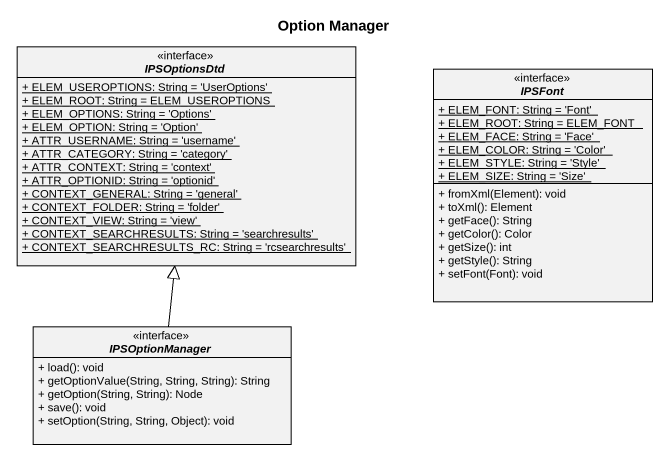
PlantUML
@startuml
title Option Manager
hide circle
hide empty members
skinparam classAttributeIconSize 0
interface IPSOptionsDtd <<interface>> {
  {static} + ELEM_USEROPTIONS: String = 'UserOptions'
  {static} + ELEM_ROOT: String = ELEM_USEROPTIONS
  {static} + ELEM_OPTIONS: String = 'Options'
  {static} + ELEM_OPTION: String = 'Option'
  {static} + ATTR_USERNAME: String = 'username'
  {static} + ATTR_CATEGORY: String = 'category'
  {static} + ATTR_CONTEXT: String = 'context'
  {static} + ATTR_OPTIONID: String = 'optionid'
  {static} + CONTEXT_GENERAL: String = 'general'
  {static} + CONTEXT_FOLDER: String = 'folder'
  {static} + CONTEXT_VIEW: String = 'view'
  {static} + CONTEXT_SEARCHRESULTS: String = 'searchresults'
  {static} + CONTEXT_SEARCHRESULTS_RC: String = 'rcsearchresults'
}
interface IPSFont <<interface>> {
  {static} + ELEM_FONT: String = 'Font'
  {static} + ELEM_ROOT: String = ELEM_FONT
  {static} + ELEM_FACE: String = 'Face'
  {static} + ELEM_COLOR: String = 'Color'
  {static} + ELEM_STYLE: String = 'Style'
  {static} + ELEM_SIZE: String = 'Size'
  + fromXml(Element): void
  + toXml(): Element
  + getFace(): String
  + getColor(): Color
  + getSize(): int
  + getStyle(): String
  + setFont(Font): void
}
interface IPSOptionManager <<interface>> {
  + load(): void
  + getOptionValue(String, String, String): String
  + getOption(String, String): Node
  + save(): void
  + setOption(String, String, Object): void
}
IPSOptionManager -up-|> IPSOptionsDtd
@enduml
